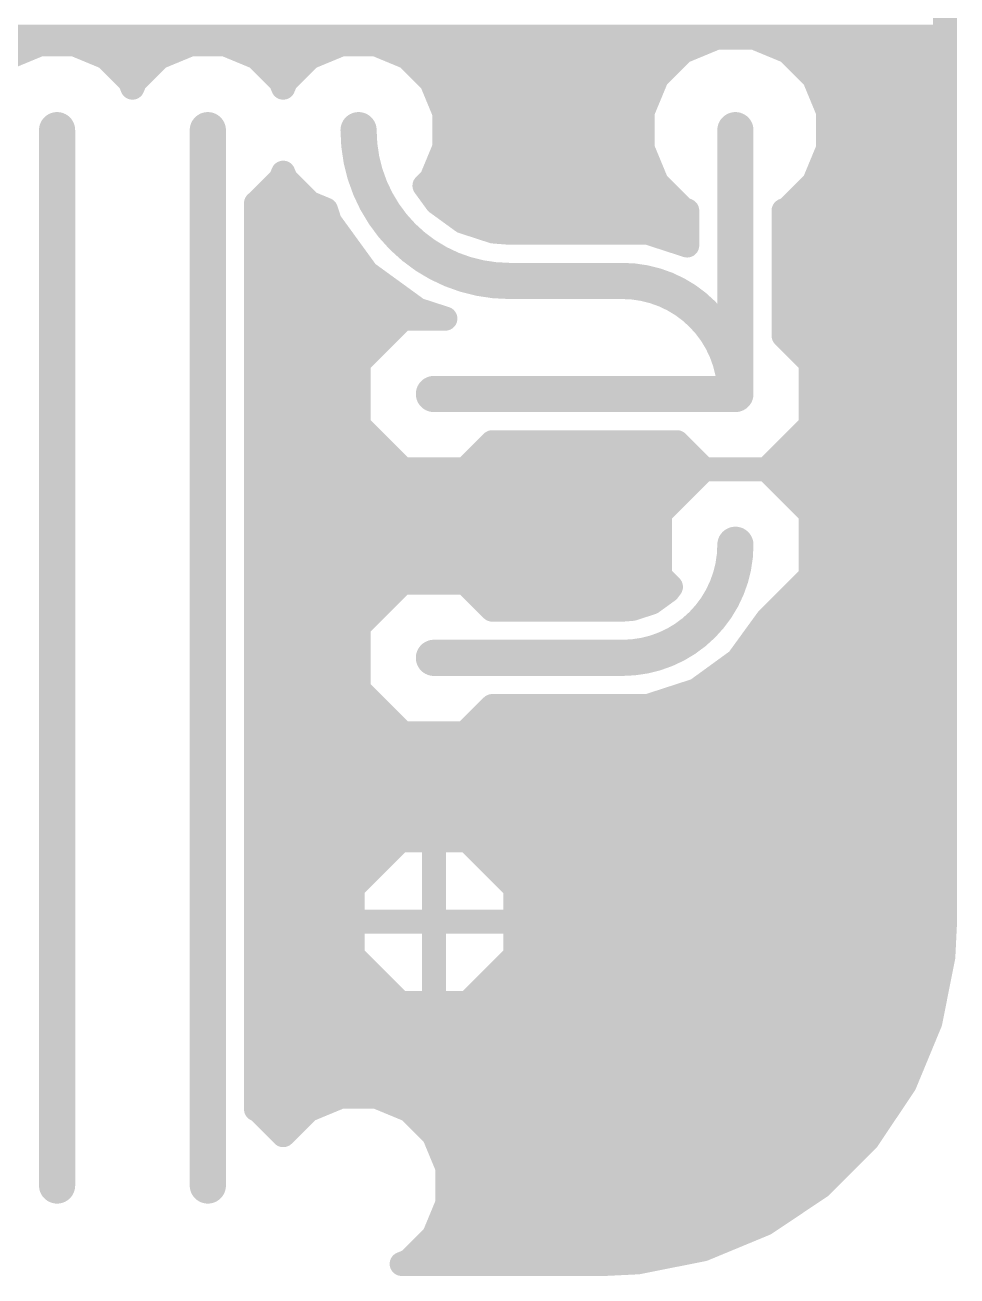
# Model space of a CAD drawing. Extents: x 1 to 45.6, y 2.3 to 35.8.
# Drawn here: x 29.94 to 45.64, y 2.29 to 23.36 of the extents above; entities that cross this region are included whole.
import ezdxf

# ---------------------------------------------------------------- set-up
doc = ezdxf.new("R2010")
doc.units = 0
doc.layers.add('1', color=22, linetype='CONTINUOUS')

msp = doc.modelspace()

# ---------------------------------------------------------------- linework, layer by layer
at = {"layer": '1'}
for points, const_width in [([(45.4408, 28.5017), (45.4408, 8.2248)], 0.4064), ([(22.7041, 23.1648), (45.4408, 23.1648)], 0.4064), ([(30.192, 23.0378), (29.6599, 22.8174)], 0.4064), ([(30.768, 23.0378), (30.192, 23.0378)], 0.4064), ([(31.3001, 22.8174), (30.768, 23.0378)], 0.4064), ([(32.732, 23.0378), (32.1999, 22.8174)], 0.4064), ([(33.308, 23.0378), (32.732, 23.0378)], 0.4064), ([(33.8401, 22.8174), (33.308, 23.0378)], 0.4064), ([(35.272, 23.0378), (34.7399, 22.8174)], 0.4064), ([(35.848, 23.0378), (35.272, 23.0378)], 0.4064), ([(36.3801, 22.8174), (35.848, 23.0378)], 0.4064), ([(41.5993, 23.1521), (41.0251, 22.9143)], 0.4064), ([(42.2207, 23.1521), (41.5993, 23.1521)], 0.4064), ([(42.7949, 22.9143), (42.2207, 23.1521)], 0.4064), ([(31.7074, 22.4101), (31.3001, 22.8174)], 0.4064), ([(32.1999, 22.8174), (31.7926, 22.4101)], 0.4064), ([(34.2474, 22.4101), (33.8401, 22.8174)], 0.4064), ([(34.7399, 22.8174), (34.3326, 22.4101)], 0.4064), ([(36.7874, 22.4101), (36.3801, 22.8174)], 0.4064), ([(41.0251, 22.9143), (40.5857, 22.4749)], 0.4064), ([(43.2343, 22.4749), (42.7949, 22.9143)], 0.4064), ([(31.3591, 22.7584), (32.1409, 22.7584)], 0.4064), ([(33.8991, 22.7584), (34.6809, 22.7584)], 0.4064), ([(36.4391, 22.7584), (40.8693, 22.7584)], 0.4064), ([(42.9507, 22.7584), (45.4408, 22.7584)], 0.4064), ([(31.75, 22.3072), (31.7074, 22.4101)], 0.4064), ([(31.7315, 22.352), (31.7685, 22.352)], 0.4064), ([(31.7926, 22.4101), (31.75, 22.3072)], 0.4064), ([(34.29, 22.3072), (34.2474, 22.4101)], 0.4064), ([(34.2715, 22.352), (34.3085, 22.352)], 0.4064), ([(34.3326, 22.4101), (34.29, 22.3072)], 0.4064), ([(37.0078, 21.878), (36.7874, 22.4101)], 0.4064), ([(36.8115, 22.352), (40.5348, 22.352)], 0.4064), ([(40.5857, 22.4749), (40.3479, 21.9007)], 0.4064), ([(43.4721, 21.9007), (43.2343, 22.4749)], 0.4064), ([(43.2852, 22.352), (45.4408, 22.352)], 0.4064), ([(36.9798, 21.9456), (40.3665, 21.9456)], 0.4064), ([(43.4535, 21.9456), (45.4408, 21.9456)], 0.4064), ([(37.0078, 21.302), (37.0078, 21.878)], 0.4064), ([(40.3479, 21.9007), (40.3479, 21.2793)], 0.4064), ([(43.4721, 21.2793), (43.4721, 21.9007)], 0.4064), ([(30.48, 21.59), (30.48, 3.81)], 0.6096), ([(33.02, 3.81), (33.02, 21.59)], 0.6096), ([(37.0078, 21.5392), (40.3479, 21.5392)], 0.4064), ([(41.91, 17.145), (41.91, 21.59)], 0.6096), ([(43.4721, 21.5392), (45.4408, 21.5392)], 0.4064), ([(36.7874, 20.7699), (37.0078, 21.302)], 0.4064), ([(36.9377, 21.1328), (40.4086, 21.1328)], 0.4064), ([(40.3479, 21.2793), (40.5857, 20.7051)], 0.4064), ([(43.2343, 20.7051), (43.4721, 21.2793)], 0.4064), ([(43.4114, 21.1328), (45.4408, 21.1328)], 0.4064), ([(34.2474, 20.7699), (34.29, 20.8728)], 0.4064), ([(34.29, 20.8728), (34.3326, 20.7699)], 0.4064), ([(33.8401, 20.3626), (34.2474, 20.7699)], 0.4064), ([(34.2039, 20.7264), (34.3761, 20.7264)], 0.4064), ([(34.3326, 20.7699), (34.7399, 20.3626)], 0.4064), ([(36.6714, 20.6539), (36.7874, 20.7699)], 0.4064), ([(36.7439, 20.7264), (40.5769, 20.7264)], 0.4064), ([(40.5857, 20.7051), (41.0251, 20.2657)], 0.4064), ([(42.7949, 20.2657), (43.2343, 20.7051)], 0.4064), ([(43.2431, 20.7264), (45.4408, 20.7264)], 0.4064), ([(36.8787, 20.3687), (36.6714, 20.6539)], 0.4064), ([(33.8328, 20.3596), (33.8401, 20.3626)], 0.4064), ([(33.8328, 5.0954), (33.8328, 20.3596)], 0.4064), ([(33.8328, 20.32), (34.8428, 20.32)], 0.4064), ([(34.7399, 20.3626), (35.0098, 20.2508)], 0.4064), ([(35.0098, 20.2508), (35.0754, 20.0489)], 0.4064), ([(37.3159, 20.0511), (36.8787, 20.3687)], 0.4064), ([(36.9457, 20.32), (40.9709, 20.32)], 0.4064), ([(41.0251, 20.2657), (41.0972, 20.2359)], 0.4064), ([(42.7228, 20.2359), (42.7949, 20.2657)], 0.4064), ([(42.8491, 20.32), (45.4408, 20.32)], 0.4064), ([(35.0754, 20.0489), (35.0754, 20.0489)], 0.4064), ([(35.0754, 20.0489), (35.6997, 19.1897)], 0.4064), ([(37.8298, 19.8841), (37.3159, 20.0511)], 0.4064), ([(41.0972, 20.2359), (41.0972, 19.6478)], 0.4064), ([(42.7228, 18.1282), (42.7228, 20.2359)], 0.4064), ([(33.8328, 19.9136), (35.1737, 19.9136)], 0.4064), ([(37.7389, 19.9136), (41.0972, 19.9136)], 0.4064), ([(38.1, 19.8628), (37.8298, 19.8841)], 0.4064), ([(40.4355, 19.8628), (38.1, 19.8628)], 0.4064), ([(41.0972, 19.6478), (40.4355, 19.8628)], 0.4064), ([(42.7228, 19.9136), (45.4408, 19.9136)], 0.4064), ([(33.8328, 19.5072), (35.469, 19.5072)], 0.4064), ([(42.7228, 19.5072), (45.4408, 19.5072)], 0.4064), ([(35.6997, 19.1897), (35.6997, 19.1897)], 0.4064), ([(35.6997, 19.1897), (35.6997, 19.1897)], 0.4064), ([(35.6997, 19.1897), (36.5589, 18.5654)], 0.4064), ([(33.8328, 19.1008), (35.822, 19.1008)], 0.4064), ([(38.1, 19.05), (40.005, 19.05)], 0.6096), ([(42.7228, 19.1008), (45.4408, 19.1008)], 0.4064), ([(33.8328, 18.6944), (36.3813, 18.6944)], 0.4064), ([(36.5589, 18.5654), (36.5589, 18.5654)], 0.4064), ([(36.5589, 18.5654), (37.0218, 18.415)], 0.4064), ([(42.7228, 18.6944), (45.4408, 18.6944)], 0.4064), ([(36.304, 18.415), (35.56, 17.671)], 0.4064), ([(37.0218, 18.415), (36.304, 18.415)], 0.4064), ([(33.8328, 18.288), (36.177, 18.288)], 0.4064), ([(42.7228, 18.288), (45.4408, 18.288)], 0.4064), ([(43.18, 17.671), (42.7228, 18.1282)], 0.4064), ([(33.8328, 17.8816), (35.7706, 17.8816)], 0.4064), ([(42.9694, 17.8816), (45.4408, 17.8816)], 0.4064), ([(35.56, 17.671), (35.56, 16.619)], 0.4064), ([(43.18, 16.619), (43.18, 17.671)], 0.4064), ([(33.8328, 17.4752), (35.56, 17.4752)], 0.4064), ([(43.18, 17.4752), (45.4408, 17.4752)], 0.4064), ([(36.83, 17.145), (41.91, 17.145)], 0.6096), ([(33.8328, 17.0688), (35.56, 17.0688)], 0.4064), ([(43.18, 17.0688), (45.4408, 17.0688)], 0.4064), ([(33.8328, 16.6624), (35.56, 16.6624)], 0.4064), ([(43.18, 16.6624), (45.4408, 16.6624)], 0.4064), ([(35.56, 16.619), (36.304, 15.875)], 0.4064), ([(42.436, 15.875), (43.18, 16.619)], 0.4064), ([(33.8328, 16.256), (35.923, 16.256)], 0.4064), ([(37.356, 15.875), (37.8132, 16.3322)], 0.4064), ([(37.737, 16.256), (41.0029, 16.256)], 0.4064), ([(37.8132, 16.3322), (40.9268, 16.3322)], 0.4064), ([(40.9268, 16.3322), (41.3839, 15.875)], 0.4064), ([(42.817, 16.256), (45.4408, 16.256)], 0.4064), ([(33.8328, 15.8496), (41.3586, 15.8496)], 0.4064), ([(36.304, 15.875), (37.356, 15.875)], 0.4064), ([(41.3839, 15.875), (40.64, 15.131)], 0.4064), ([(41.3839, 15.875), (42.436, 15.875)], 0.4064), ([(42.436, 15.875), (41.3839, 15.875)], 0.4064), ([(43.18, 15.131), (42.436, 15.875)], 0.4064), ([(42.4614, 15.8496), (45.4408, 15.8496)], 0.4064), ([(33.8328, 15.4432), (40.9522, 15.4432)], 0.4064), ([(42.8678, 15.4432), (45.4408, 15.4432)], 0.4064), ([(33.8328, 15.0368), (40.64, 15.0368)], 0.4064), ([(40.64, 15.131), (40.64, 14.079)], 0.4064), ([(43.18, 14.079), (43.18, 15.131)], 0.4064), ([(43.18, 15.0368), (45.4408, 15.0368)], 0.4064), ([(33.8328, 14.6304), (40.64, 14.6304)], 0.4064), ([(43.18, 14.6304), (45.4408, 14.6304)], 0.4064), ([(33.8328, 14.224), (40.64, 14.224)], 0.4064), ([(43.18, 14.224), (45.4408, 14.224)], 0.4064), ([(36.304, 13.97), (35.56, 13.226)], 0.4064), ([(37.356, 13.97), (36.304, 13.97)], 0.4064), ([(37.8132, 13.5128), (37.356, 13.97)], 0.4064), ([(40.64, 14.079), (40.8232, 13.8958)], 0.4064), ([(42.4566, 13.3556), (43.18, 14.079)], 0.4064), ([(33.8328, 13.8176), (36.1516, 13.8176)], 0.4064), ([(37.5084, 13.8176), (40.7565, 13.8176)], 0.4064), ([(40.7773, 13.8327), (40.5008, 13.6318)], 0.4064), ([(40.8232, 13.8958), (40.7773, 13.8327)], 0.4064), ([(42.9186, 13.8176), (45.4408, 13.8176)], 0.4064), ([(40.005, 13.5128), (37.8132, 13.5128)], 0.4064), ([(40.1759, 13.5262), (40.005, 13.5128)], 0.4064), ([(40.5008, 13.6318), (40.1759, 13.5262)], 0.4064), ([(33.8328, 13.4112), (35.7452, 13.4112)], 0.4064), ([(41.9507, 12.6593), (42.4566, 13.3556)], 0.4064), ([(42.5122, 13.4112), (45.4408, 13.4112)], 0.4064), ([(35.56, 13.226), (35.56, 12.174)], 0.4064), ([(33.8328, 13.0048), (35.56, 13.0048)], 0.4064), ([(42.2018, 13.0048), (45.4408, 13.0048)], 0.4064), ([(36.83, 12.7), (40.005, 12.7)], 0.6096), ([(41.2542, 12.1532), (41.9507, 12.6593)], 0.4064), ([(41.9507, 12.6593), (41.9507, 12.6593)], 0.4064), ([(33.8328, 12.5984), (35.56, 12.5984)], 0.4064), ([(41.8669, 12.5984), (45.4408, 12.5984)], 0.4064), ([(33.8328, 12.192), (35.56, 12.192)], 0.4064), ([(35.56, 12.174), (36.304, 11.43)], 0.4064), ([(40.4355, 11.8872), (41.2542, 12.1532)], 0.4064), ([(41.3076, 12.192), (45.4408, 12.192)], 0.4064), ([(37.356, 11.43), (37.8132, 11.8872)], 0.4064), ([(37.8132, 11.8872), (40.4355, 11.8872)], 0.4064), ([(33.8328, 11.7856), (35.9484, 11.7856)], 0.4064), ([(37.7116, 11.7856), (45.4408, 11.7856)], 0.4064), ([(36.304, 11.43), (37.356, 11.43)], 0.4064), ([(33.8328, 11.3792), (45.4408, 11.3792)], 0.4064), ([(33.8328, 10.9728), (45.4408, 10.9728)], 0.4064), ([(33.8328, 10.5664), (45.4408, 10.5664)], 0.4064), ([(33.8328, 10.16), (45.4408, 10.16)], 0.4064), ([(33.8328, 9.7536), (45.4408, 9.7536)], 0.4064), ([(36.2619, 9.6266), (35.4584, 8.8231)], 0.4064), ([(36.83, 9.6266), (36.2619, 9.6266)], 0.4064), ([(36.83, 9.6266), (36.83, 8.255)], 0.4064), ([(36.83, 8.255), (36.83, 9.6266)], 0.4064), ([(37.3981, 9.6266), (36.83, 9.6266)], 0.4064), ([(38.2016, 8.8231), (37.3981, 9.6266)], 0.4064), ([(33.8328, 9.3472), (35.9825, 9.3472)], 0.4064), ([(36.83, 9.3472), (36.83, 9.3472)], 0.4064), ([(37.6775, 9.3472), (45.4408, 9.3472)], 0.4064), ([(33.8328, 8.9408), (35.5761, 8.9408)], 0.4064), ([(36.83, 8.9408), (36.83, 8.9408)], 0.4064), ([(38.0839, 8.9408), (45.4408, 8.9408)], 0.4064), ([(35.4584, 8.8231), (35.4584, 8.255)], 0.4064), ([(38.2016, 8.255), (38.2016, 8.8231)], 0.4064), ([(33.8328, 8.5344), (35.4584, 8.5344)], 0.4064), ([(36.83, 8.5344), (36.83, 8.5344)], 0.4064), ([(38.2016, 8.5344), (45.4408, 8.5344)], 0.4064), ([(35.4584, 8.255), (36.83, 8.255)], 0.4064), ([(36.83, 8.255), (35.4584, 8.255)], 0.4064), ([(35.4584, 8.255), (35.4584, 7.6869)], 0.4064), ([(36.83, 8.255), (36.83, 8.255)], 0.4064), ([(36.83, 8.255), (36.83, 8.255)], 0.4064), ([(36.83, 6.8834), (36.83, 8.255)], 0.4064), ([(36.83, 8.255), (36.83, 8.255)], 0.4064), ([(36.83, 8.255), (36.83, 6.8834)], 0.4064), ([(38.2016, 8.255), (36.83, 8.255)], 0.4064), ([(36.83, 8.255), (36.83, 8.255)], 0.4064), ([(36.83, 8.255), (38.2016, 8.255)], 0.4064), ([(38.2016, 7.6869), (38.2016, 8.255)], 0.4064), ([(33.8328, 8.128), (35.4584, 8.128)], 0.4064), ([(36.83, 8.128), (36.83, 8.128)], 0.4064), ([(38.2016, 8.128), (45.436, 8.128)], 0.4064), ([(45.4408, 8.2248), (45.4132, 7.6626)], 0.4064), ([(33.8328, 7.7216), (35.4584, 7.7216)], 0.4064), ([(35.4584, 7.6869), (36.2619, 6.8834)], 0.4064), ([(36.83, 7.7216), (36.83, 7.7216)], 0.4064), ([(37.3981, 6.8834), (38.2016, 7.6869)], 0.4064), ([(38.2016, 7.7216), (45.4161, 7.7216)], 0.4064), ([(45.4132, 7.6626), (45.1938, 6.5598)], 0.4064), ([(33.8328, 7.3152), (35.8301, 7.3152)], 0.4064), ([(36.83, 7.3152), (36.83, 7.3152)], 0.4064), ([(37.8299, 7.3152), (45.3441, 7.3152)], 0.4064), ([(33.8328, 6.9088), (36.2365, 6.9088)], 0.4064), ([(36.2619, 6.8834), (36.83, 6.8834)], 0.4064), ([(36.83, 6.9088), (36.83, 6.9088)], 0.4064), ([(36.83, 6.8834), (37.3981, 6.8834)], 0.4064), ([(37.4235, 6.9088), (45.2632, 6.9088)], 0.4064), ([(45.1938, 6.5598), (44.7636, 5.521)], 0.4064), ([(33.8328, 6.5024), (45.17, 6.5024)], 0.4064), ([(33.8328, 6.096), (45.0017, 6.096)], 0.4064), ([(33.8328, 5.6896), (44.8334, 5.6896)], 0.4064), ([(44.7636, 5.521), (44.1389, 4.5862)], 0.4064), ([(33.8328, 5.2832), (35.2006, 5.2832)], 0.4064), ([(35.2619, 5.3086), (34.7111, 5.0804)], 0.4064), ([(35.8581, 5.3086), (35.2619, 5.3086)], 0.4064), ([(36.4089, 5.0804), (35.8581, 5.3086)], 0.4064), ([(35.9194, 5.2832), (44.6046, 5.2832)], 0.4064), ([(33.8689, 5.0804), (33.8328, 5.0954)], 0.4064), ([(34.29, 4.6593), (33.8689, 5.0804)], 0.4064), ([(34.7111, 5.0804), (34.29, 4.6593)], 0.4064), ([(36.8304, 4.6589), (36.4089, 5.0804)], 0.4064), ([(34.0725, 4.8768), (34.5075, 4.8768)], 0.4064), ([(36.6125, 4.8768), (44.3331, 4.8768)], 0.4064), ([(37.0586, 4.1081), (36.8304, 4.6589)], 0.4064), ([(36.9085, 4.4704), (44.0231, 4.4704)], 0.4064), ([(44.1389, 4.5862), (43.3438, 3.7911)], 0.4064), ([(37.0586, 3.5119), (37.0586, 4.1081)], 0.4064), ([(37.0586, 4.064), (43.6167, 4.064)], 0.4064), ([(37.0586, 3.6576), (43.144, 3.6576)], 0.4064), ([(43.3438, 3.7911), (42.409, 3.1664)], 0.4064), ([(36.8304, 2.9611), (37.0586, 3.5119)], 0.4064), ([(36.9506, 3.2512), (42.5358, 3.2512)], 0.4064), ([(36.4089, 2.5395), (36.8304, 2.9611)], 0.4064), ([(42.409, 3.1664), (41.3702, 2.7362)], 0.4064), ([(36.7141, 2.8448), (41.6324, 2.8448)], 0.4064), ([(36.2873, 2.4892), (36.4089, 2.5395)], 0.4064), ([(41.3702, 2.7362), (40.2674, 2.5168)], 0.4064), ([(39.7052, 2.4892), (36.2873, 2.4892)], 0.4064), ([(40.2674, 2.5168), (39.7052, 2.4892)], 0.4064)]:
    msp.add_lwpolyline(points, dxfattribs=dict(at, const_width=const_width))
for points, const_width in [([(30.192, 23.1394, 1), (30.192, 22.9362)], 0.2032), ([(30.2309, 22.9439, 1), (30.1531, 23.1317)], 0.2032), ([(30.8069, 23.1317, 1), (30.7291, 22.9439)], 0.2032), ([(30.768, 22.9362, 1), (30.768, 23.1394)], 0.2032), ([(32.732, 23.1394, 1), (32.732, 22.9362)], 0.2032), ([(32.7709, 22.9439, 1), (32.6931, 23.1317)], 0.2032), ([(33.3469, 23.1317, 1), (33.2691, 22.9439)], 0.2032), ([(33.308, 22.9362, 1), (33.308, 23.1394)], 0.2032), ([(35.272, 23.1394, 1), (35.272, 22.9362)], 0.2032), ([(35.3109, 22.9439, 1), (35.2331, 23.1317)], 0.2032), ([(35.8869, 23.1317, 1), (35.8091, 22.9439)], 0.2032), ([(35.848, 22.9362, 1), (35.848, 23.1394)], 0.2032), ([(41.5993, 23.2537, 1), (41.5993, 23.0505)], 0.2032), ([(41.6382, 23.0582, 1), (41.5604, 23.246)], 0.2032), ([(42.2596, 23.246, 1), (42.1818, 23.0582)], 0.2032), ([(42.2207, 23.0505, 1), (42.2207, 23.2537)], 0.2032), ([(45.4408, 23.0632, 1), (45.4408, 23.2664)], 0.2032), ([(31.372, 22.8892, 1), (31.2283, 22.7455)], 0.2032), ([(31.2612, 22.7235, 1), (31.339, 22.9113)], 0.2032), ([(32.161, 22.9113, 1), (32.2388, 22.7235)], 0.2032), ([(32.2717, 22.7455, 1), (32.128, 22.8892)], 0.2032), ([(33.912, 22.8892, 1), (33.7683, 22.7455)], 0.2032), ([(33.8012, 22.7235, 1), (33.879, 22.9113)], 0.2032), ([(34.701, 22.9113, 1), (34.7788, 22.7235)], 0.2032), ([(34.8117, 22.7455, 1), (34.668, 22.8892)], 0.2032), ([(36.452, 22.8892, 1), (36.3083, 22.7455)], 0.2032), ([(36.3412, 22.7235, 1), (36.419, 22.9113)], 0.2032), ([(40.9863, 23.0081, 1), (41.064, 22.8204)], 0.2032), ([(41.097, 22.8424, 1), (40.9533, 22.9861)], 0.2032), ([(42.8667, 22.9861, 1), (42.723, 22.8424)], 0.2032), ([(42.756, 22.8204, 1), (42.8337, 23.0081)], 0.2032), ([(31.3591, 22.86, 1), (31.3591, 22.6568)], 0.2032), ([(32.1409, 22.6568, 1), (32.1409, 22.86)], 0.2032), ([(33.8991, 22.86, 1), (33.8991, 22.6568)], 0.2032), ([(34.6809, 22.6568, 1), (34.6809, 22.86)], 0.2032), ([(36.4391, 22.86, 1), (36.4391, 22.6568)], 0.2032), ([(40.8693, 22.6568, 1), (40.8693, 22.86)], 0.2032), ([(42.9507, 22.86, 1), (42.9507, 22.6568)], 0.2032), ([(45.4408, 22.6568, 1), (45.4408, 22.86)], 0.2032), ([(31.8013, 22.449, 1), (31.6135, 22.3712)], 0.2032), ([(31.7315, 22.4536, 1), (31.7315, 22.2504)], 0.2032), ([(31.6355, 22.3383, 1), (31.7792, 22.482)], 0.2032), ([(31.7208, 22.482, 1), (31.8645, 22.3383)], 0.2032), ([(31.8865, 22.3712, 1), (31.6987, 22.449)], 0.2032), ([(31.7685, 22.2504, 1), (31.7685, 22.4536)], 0.2032), ([(34.3413, 22.449, 1), (34.1535, 22.3712)], 0.2032), ([(34.2715, 22.4536, 1), (34.2715, 22.2504)], 0.2032), ([(34.1755, 22.3383, 1), (34.3192, 22.482)], 0.2032), ([(34.2608, 22.482, 1), (34.4045, 22.3383)], 0.2032), ([(34.4265, 22.3712, 1), (34.2387, 22.449)], 0.2032), ([(34.3085, 22.2504, 1), (34.3085, 22.4536)], 0.2032), ([(36.8813, 22.449, 1), (36.6935, 22.3712)], 0.2032), ([(36.8115, 22.4536, 1), (36.8115, 22.2504)], 0.2032), ([(36.7155, 22.3383, 1), (36.8592, 22.482)], 0.2032), ([(40.5139, 22.5467, 1), (40.6576, 22.403)], 0.2032), ([(40.6796, 22.436, 1), (40.4918, 22.5137)], 0.2032), ([(40.5348, 22.2504, 1), (40.5348, 22.4536)], 0.2032), ([(43.3281, 22.5137, 1), (43.1404, 22.436)], 0.2032), ([(43.1624, 22.403, 1), (43.3061, 22.5467)], 0.2032), ([(43.2852, 22.4536, 1), (43.2852, 22.2504)], 0.2032), ([(45.4408, 22.2504, 1), (45.4408, 22.4536)], 0.2032), ([(31.6561, 22.3461, 1), (31.8439, 22.2683)], 0.2032), ([(31.6561, 22.2684, 1), (31.8439, 22.3461)], 0.2032), ([(34.1961, 22.3461, 1), (34.3839, 22.2683)], 0.2032), ([(34.1961, 22.2684, 1), (34.3839, 22.3461)], 0.2032), ([(36.9798, 22.0472, 1), (36.9798, 21.844)], 0.2032), ([(40.3665, 21.844, 1), (40.3665, 22.0472)], 0.2032), ([(43.4535, 22.0472, 1), (43.4535, 21.844)], 0.2032), ([(45.4408, 21.844, 1), (45.4408, 22.0472)], 0.2032), ([(37.1094, 21.878, 1), (36.9062, 21.878)], 0.2032), ([(36.9139, 21.8391, 1), (37.1017, 21.9169)], 0.2032), ([(40.4495, 21.9007, 1), (40.2463, 21.9007)], 0.2032), ([(40.254, 21.9396, 1), (40.4418, 21.8618)], 0.2032), ([(43.5737, 21.9007, 1), (43.3705, 21.9007)], 0.2032), ([(43.3782, 21.8618, 1), (43.566, 21.9396)], 0.2032), ([(30.6324, 21.59, 1), (30.3276, 21.59)], 0.3048), ([(33.1724, 21.59, 1), (32.8676, 21.59)], 0.3048), ([(35.56, 21.59, 0.4142), (38.1, 19.05)], 0.6096), ([(35.7124, 21.59, 1), (35.4076, 21.59)], 0.3048), ([(37.0078, 21.6408, 1), (37.0078, 21.4376)], 0.2032), ([(40.3479, 21.4376, 1), (40.3479, 21.6408)], 0.2032), ([(42.0624, 21.59, 1), (41.7576, 21.59)], 0.3048), ([(43.4721, 21.6408, 1), (43.4721, 21.4376)], 0.2032), ([(45.4408, 21.4376, 1), (45.4408, 21.6408)], 0.2032), ([(37.1017, 21.2631, 1), (36.9139, 21.3409)], 0.2032), ([(36.9377, 21.2344, 1), (36.9377, 21.0312)], 0.2032), ([(36.9062, 21.302, 1), (37.1094, 21.302)], 0.2032), ([(40.4418, 21.3182, 1), (40.254, 21.2404)], 0.2032), ([(40.2463, 21.2793, 1), (40.4495, 21.2793)], 0.2032), ([(40.4086, 21.0312, 1), (40.4086, 21.2344)], 0.2032), ([(43.4114, 21.2344, 1), (43.4114, 21.0312)], 0.2032), ([(43.3705, 21.2793, 1), (43.5737, 21.2793)], 0.2032), ([(43.566, 21.2404, 1), (43.3782, 21.3182)], 0.2032), ([(45.4408, 21.0312, 1), (45.4408, 21.2344)], 0.2032), ([(34.3839, 20.9116, 1), (34.1961, 20.8339)], 0.2032), ([(34.3839, 20.8339, 1), (34.1961, 20.9116)], 0.2032), ([(34.2039, 20.828, 1), (34.2039, 20.6248)], 0.2032), ([(34.1535, 20.8088, 1), (34.3413, 20.731)], 0.2032), ([(34.3192, 20.698, 1), (34.1755, 20.8417)], 0.2032), ([(34.4045, 20.8417, 1), (34.2608, 20.698)], 0.2032), ([(34.2387, 20.731, 1), (34.4265, 20.8088)], 0.2032), ([(34.3761, 20.6248, 1), (34.3761, 20.828)], 0.2032), ([(36.7439, 20.828, 1), (36.7439, 20.6248)], 0.2032), ([(36.6935, 20.8088, 1), (36.8813, 20.731)], 0.2032), ([(36.8592, 20.698, 1), (36.7155, 20.8417)], 0.2032), ([(40.6576, 20.777, 1), (40.5139, 20.6333)], 0.2032), ([(40.5769, 20.6248, 1), (40.5769, 20.828)], 0.2032), ([(43.2431, 20.828, 1), (43.2431, 20.6248)], 0.2032), ([(43.3061, 20.6333, 1), (43.1624, 20.777)], 0.2032), ([(45.4408, 20.6248, 1), (45.4408, 20.828)], 0.2032), ([(36.7536, 20.7137, 1), (36.5892, 20.5942)], 0.2032), ([(36.5996, 20.7258, 1), (36.7433, 20.5821)], 0.2032), ([(40.4918, 20.6663, 1), (40.6796, 20.744)], 0.2032), ([(43.1404, 20.744, 1), (43.3281, 20.6663)], 0.2032), ([(33.9344, 20.3596, 1), (33.7312, 20.3596)], 0.2032), ([(33.7939, 20.4535, 1), (33.8717, 20.2657)], 0.2032), ([(33.8328, 20.4216, 1), (33.8328, 20.2184)], 0.2032), ([(33.7683, 20.4345, 1), (33.912, 20.2908)], 0.2032), ([(33.879, 20.2687, 1), (33.8013, 20.4565)], 0.2032), ([(34.7788, 20.4565, 1), (34.701, 20.2687)], 0.2032), ([(34.668, 20.2908, 1), (34.8117, 20.4345)], 0.2032), ([(34.8428, 20.2184, 1), (34.8428, 20.4216)], 0.2032), ([(35.1064, 20.2822, 1), (34.9132, 20.2194)], 0.2032), ([(34.9709, 20.157, 1), (35.0487, 20.3447)], 0.2032), ([(36.9384, 20.4509, 1), (36.819, 20.2865)], 0.2032), ([(36.7965, 20.309, 1), (36.9609, 20.4284)], 0.2032), ([(36.9457, 20.4216, 1), (36.9457, 20.2184)], 0.2032), ([(41.064, 20.3596, 1), (40.9863, 20.1718)], 0.2032), ([(40.9709, 20.2184, 1), (40.9709, 20.4216)], 0.2032), ([(42.8491, 20.4216, 1), (42.8491, 20.2184)], 0.2032), ([(42.8337, 20.1718, 1), (42.756, 20.3596)], 0.2032), ([(45.4408, 20.2184, 1), (45.4408, 20.4216)], 0.2032), ([(35.177, 20.0489, 1), (34.9738, 20.0489)], 0.2032), ([(35.1576, 20.1086, 1), (34.9932, 19.9892)], 0.2032), ([(37.3473, 20.1477, 1), (37.2845, 19.9544)], 0.2032), ([(37.2561, 19.9689, 1), (37.3756, 20.1332)], 0.2032), ([(40.9533, 20.1939, 1), (41.097, 20.3376)], 0.2032), ([(41.1988, 20.2359, 1), (40.9956, 20.2359)], 0.2032), ([(41.0583, 20.142, 1), (41.1361, 20.3297)], 0.2032), ([(42.8244, 20.2359, 1), (42.6212, 20.2359)], 0.2032), ([(42.6839, 20.3297, 1), (42.7617, 20.142)], 0.2032), ([(42.723, 20.3376, 1), (42.8667, 20.1939)], 0.2032), ([(33.8328, 20.0152, 1), (33.8328, 19.812)], 0.2032), ([(34.9738, 20.0489, 1), (35.177, 20.0489)], 0.2032), ([(34.9788, 20.0175, 1), (35.172, 20.0803)], 0.2032), ([(35.1737, 19.812, 1), (35.1737, 20.0152)], 0.2032), ([(37.7389, 20.0152, 1), (37.7389, 19.812)], 0.2032), ([(37.8378, 19.9853, 1), (37.8218, 19.7828)], 0.2032), ([(37.7984, 19.7874, 1), (37.8612, 19.9807)], 0.2032), ([(38.1, 19.9644, 1), (38.1, 19.7612)], 0.2032), ([(38.092, 19.7615, 1), (38.108, 19.9641)], 0.2032), ([(40.4669, 19.9594, 1), (40.4041, 19.7662)], 0.2032), ([(40.4355, 19.7612, 1), (40.4355, 19.9644)], 0.2032), ([(41.0972, 19.812, 1), (41.0972, 20.0152)], 0.2032), ([(42.7228, 20.0152, 1), (42.7228, 19.812)], 0.2032), ([(45.4408, 19.812, 1), (45.4408, 20.0152)], 0.2032), ([(41.0658, 19.5512, 1), (41.1286, 19.7444)], 0.2032), ([(33.8328, 19.6088, 1), (33.8328, 19.4056)], 0.2032), ([(35.469, 19.4056, 1), (35.469, 19.6088)], 0.2032), ([(40.9956, 19.6478, 1), (41.1988, 19.6478)], 0.2032), ([(42.7228, 19.6088, 1), (42.7228, 19.4056)], 0.2032), ([(45.4408, 19.4056, 1), (45.4408, 19.6088)], 0.2032), ([(35.7594, 19.2719, 1), (35.6399, 19.1075)], 0.2032), ([(35.8013, 19.1897, 1), (35.5981, 19.1897)], 0.2032), ([(35.6997, 19.2913, 1), (35.6997, 19.0881)], 0.2032), ([(35.6997, 19.0881, 1), (35.6997, 19.2913)], 0.2032), ([(33.8328, 19.2024, 1), (33.8328, 18.9992)], 0.2032), ([(35.5981, 19.1897, 1), (35.8013, 19.1897)], 0.2032), ([(35.6175, 19.1299, 1), (35.7819, 19.2494)], 0.2032), ([(35.822, 18.9992, 1), (35.822, 19.2024)], 0.2032), ([(38.1, 19.2024, 1), (38.1, 18.8976)], 0.3048), ([(38.1, 18.8976, 1), (38.1, 19.2024)], 0.3048), ([(41.91, 17.145, 0.4142), (40.005, 19.05)], 0.6096), ([(40.005, 19.2024, 1), (40.005, 18.8976)], 0.3048), ([(40.005, 18.8976, 1), (40.005, 19.2024)], 0.3048), ([(42.7228, 19.2024, 1), (42.7228, 18.9992)], 0.2032), ([(45.4408, 18.9992, 1), (45.4408, 19.2024)], 0.2032), ([(33.8328, 18.796, 1), (33.8328, 18.5928)], 0.2032), ([(36.3813, 18.5928, 1), (36.3813, 18.796)], 0.2032), ([(36.5589, 18.667, 1), (36.5589, 18.4638)], 0.2032), ([(36.5903, 18.662, 1), (36.5275, 18.4688)], 0.2032), ([(36.5589, 18.4638, 1), (36.5589, 18.667)], 0.2032), ([(42.7228, 18.796, 1), (42.7228, 18.5928)], 0.2032), ([(45.4408, 18.5928, 1), (45.4408, 18.796)], 0.2032), ([(36.304, 18.5166, 1), (36.304, 18.3134)], 0.2032), ([(36.3758, 18.3432, 1), (36.2321, 18.4868)], 0.2032), ([(36.4992, 18.4832, 1), (36.6186, 18.6476)], 0.2032), ([(36.9904, 18.3184, 1), (37.0532, 18.5116)], 0.2032), ([(37.0218, 18.3134, 1), (37.0218, 18.5166)], 0.2032), ([(33.8328, 18.3896, 1), (33.8328, 18.1864)], 0.2032), ([(36.177, 18.1864, 1), (36.177, 18.3896)], 0.2032), ([(42.7228, 18.3896, 1), (42.7228, 18.1864)], 0.2032), ([(45.4408, 18.1864, 1), (45.4408, 18.3896)], 0.2032), ([(42.7946, 18.2001, 1), (42.651, 18.0564)], 0.2032), ([(42.6212, 18.1282, 1), (42.8244, 18.1282)], 0.2032), ([(33.8328, 17.9832, 1), (33.8328, 17.78)], 0.2032), ([(35.7706, 17.78, 1), (35.7706, 17.9832)], 0.2032), ([(42.9694, 17.9832, 1), (42.9694, 17.78)], 0.2032), ([(45.4408, 17.78, 1), (45.4408, 17.9832)], 0.2032), ([(35.6616, 17.671, 1), (35.4584, 17.671)], 0.2032), ([(35.4882, 17.7429, 1), (35.6318, 17.5992)], 0.2032), ([(43.2816, 17.671, 1), (43.0784, 17.671)], 0.2032), ([(43.1082, 17.5992, 1), (43.2518, 17.7429)], 0.2032), ([(33.8328, 17.5768, 1), (33.8328, 17.3736)], 0.2032), ([(35.56, 17.3736, 1), (35.56, 17.5768)], 0.2032), ([(43.18, 17.5768, 1), (43.18, 17.3736)], 0.2032), ([(45.4408, 17.3736, 1), (45.4408, 17.5768)], 0.2032), ([(36.83, 17.2974, 1), (36.83, 16.9926)], 0.3048), ([(41.7576, 17.145, 1), (42.0624, 17.145)], 0.3048), ([(41.7576, 17.145, 1), (42.0624, 17.145)], 0.3048), ([(41.91, 16.9926, 1), (41.91, 17.2974)], 0.3048), ([(33.8328, 17.1704, 1), (33.8328, 16.9672)], 0.2032), ([(35.56, 16.9672, 1), (35.56, 17.1704)], 0.2032), ([(43.18, 17.1704, 1), (43.18, 16.9672)], 0.2032), ([(45.4408, 16.9672, 1), (45.4408, 17.1704)], 0.2032), ([(33.8328, 16.764, 1), (33.8328, 16.5608)], 0.2032), ([(35.56, 16.5608, 1), (35.56, 16.764)], 0.2032), ([(43.18, 16.764, 1), (43.18, 16.5608)], 0.2032), ([(45.4408, 16.5608, 1), (45.4408, 16.764)], 0.2032), ([(35.6318, 16.6908, 1), (35.4882, 16.5471)], 0.2032), ([(35.4584, 16.619, 1), (35.6616, 16.619)], 0.2032), ([(43.0784, 16.619, 1), (43.2816, 16.619)], 0.2032), ([(43.2518, 16.5471, 1), (43.1082, 16.6908)], 0.2032), ([(33.8328, 16.3576, 1), (33.8328, 16.1544)], 0.2032), ([(35.923, 16.1544, 1), (35.923, 16.3576)], 0.2032), ([(37.737, 16.3576, 1), (37.737, 16.1544)], 0.2032), ([(37.8132, 16.4338, 1), (37.8132, 16.2306)], 0.2032), ([(37.8851, 16.2604, 1), (37.7414, 16.404)], 0.2032), ([(40.9986, 16.404, 1), (40.8549, 16.2604)], 0.2032), ([(40.9268, 16.2306, 1), (40.9268, 16.4338)], 0.2032), ([(41.0029, 16.1544, 1), (41.0029, 16.3576)], 0.2032), ([(42.817, 16.3576, 1), (42.817, 16.1544)], 0.2032), ([(45.4408, 16.1544, 1), (45.4408, 16.3576)], 0.2032), ([(33.8328, 15.9512, 1), (33.8328, 15.748)], 0.2032), ([(36.304, 15.9766, 1), (36.304, 15.7734)], 0.2032), ([(36.2321, 15.8032, 1), (36.3758, 15.9468)], 0.2032), ([(37.2842, 15.9468, 1), (37.4279, 15.8032)], 0.2032), ([(37.356, 15.7734, 1), (37.356, 15.9766)], 0.2032), ([(41.3839, 15.9766, 1), (41.3839, 15.7734)], 0.2032), ([(41.3839, 15.9766, 1), (41.3839, 15.7734)], 0.2032), ([(41.4558, 15.8032, 1), (41.3121, 15.9468)], 0.2032), ([(41.3121, 15.8032, 1), (41.4558, 15.9468)], 0.2032), ([(41.3586, 15.748, 1), (41.3586, 15.9512)], 0.2032), ([(42.5079, 15.9468, 1), (42.3642, 15.8032)], 0.2032), ([(42.3642, 15.9468, 1), (42.5079, 15.8032)], 0.2032), ([(42.4614, 15.9512, 1), (42.4614, 15.748)], 0.2032), ([(42.436, 15.7734, 1), (42.436, 15.9766)], 0.2032), ([(42.436, 15.7734, 1), (42.436, 15.9766)], 0.2032), ([(45.4408, 15.748, 1), (45.4408, 15.9512)], 0.2032), ([(33.8328, 15.5448, 1), (33.8328, 15.3416)], 0.2032), ([(40.9522, 15.3416, 1), (40.9522, 15.5448)], 0.2032), ([(42.8678, 15.5448, 1), (42.8678, 15.3416)], 0.2032), ([(45.4408, 15.3416, 1), (45.4408, 15.5448)], 0.2032), ([(33.8328, 15.1384, 1), (33.8328, 14.9352)], 0.2032), ([(40.7416, 15.131, 1), (40.5384, 15.131)], 0.2032), ([(40.5682, 15.2029, 1), (40.7118, 15.0592)], 0.2032), ([(40.64, 14.9352, 1), (40.64, 15.1384)], 0.2032), ([(43.2816, 15.131, 1), (43.0784, 15.131)], 0.2032), ([(43.18, 15.1384, 1), (43.18, 14.9352)], 0.2032), ([(43.1082, 15.0592, 1), (43.2518, 15.2029)], 0.2032), ([(45.4408, 14.9352, 1), (45.4408, 15.1384)], 0.2032), ([(33.8328, 14.732, 1), (33.8328, 14.5288)], 0.2032), ([(40.005, 12.7, 0.4142), (41.91, 14.605)], 0.6096), ([(40.64, 14.5288, 1), (40.64, 14.732)], 0.2032), ([(42.0624, 14.605, 1), (41.7576, 14.605)], 0.3048), ([(43.18, 14.732, 1), (43.18, 14.5288)], 0.2032), ([(45.4408, 14.5288, 1), (45.4408, 14.732)], 0.2032), ([(33.8328, 14.3256, 1), (33.8328, 14.1224)], 0.2032), ([(40.64, 14.1224, 1), (40.64, 14.3256)], 0.2032), ([(43.18, 14.3256, 1), (43.18, 14.1224)], 0.2032), ([(45.4408, 14.1224, 1), (45.4408, 14.3256)], 0.2032), ([(36.304, 14.0716, 1), (36.304, 13.8684)], 0.2032), ([(36.3758, 13.8982, 1), (36.2321, 14.0418)], 0.2032), ([(37.4279, 14.0418, 1), (37.2842, 13.8982)], 0.2032), ([(37.356, 13.8684, 1), (37.356, 14.0716)], 0.2032), ([(40.7118, 14.1508, 1), (40.5682, 14.0071)], 0.2032), ([(40.5384, 14.079, 1), (40.7416, 14.079)], 0.2032), ([(43.0784, 14.079, 1), (43.2816, 14.079)], 0.2032), ([(43.2518, 14.0071, 1), (43.1082, 14.1508)], 0.2032), ([(33.8328, 13.9192, 1), (33.8328, 13.716)], 0.2032), ([(36.1516, 13.716, 1), (36.1516, 13.9192)], 0.2032), ([(37.5084, 13.9192, 1), (37.5084, 13.716)], 0.2032), ([(40.6951, 13.8924, 1), (40.8595, 13.773)], 0.2032), ([(40.837, 13.7505, 1), (40.7176, 13.9149)], 0.2032), ([(40.9053, 13.8361, 1), (40.741, 13.9555)], 0.2032), ([(40.7513, 13.824, 1), (40.895, 13.9676)], 0.2032), ([(40.7565, 13.716, 1), (40.7565, 13.9192)], 0.2032), ([(42.9186, 13.9192, 1), (42.9186, 13.716)], 0.2032), ([(45.4408, 13.716, 1), (45.4408, 13.9192)], 0.2032), ([(37.8132, 13.6144, 1), (37.8132, 13.4112)], 0.2032), ([(39.997, 13.6141, 1), (40.013, 13.4115)], 0.2032), ([(40.005, 13.4112, 1), (40.005, 13.6144)], 0.2032), ([(40.1445, 13.6229, 1), (40.2073, 13.4296)], 0.2032), ([(40.1838, 13.425, 1), (40.1679, 13.6275)], 0.2032), ([(40.4411, 13.714, 1), (40.5606, 13.5496)], 0.2032), ([(40.5322, 13.5352, 1), (40.4695, 13.7285)], 0.2032), ([(33.8328, 13.5128, 1), (33.8328, 13.3096)], 0.2032), ([(35.7452, 13.3096, 1), (35.7452, 13.5128)], 0.2032), ([(37.7414, 13.441, 1), (37.8851, 13.5846)], 0.2032), ([(42.3848, 13.4274, 1), (42.5285, 13.2837)], 0.2032), ([(42.5388, 13.2959, 1), (42.3744, 13.4153)], 0.2032), ([(42.5122, 13.5128, 1), (42.5122, 13.3096)], 0.2032), ([(45.4408, 13.3096, 1), (45.4408, 13.5128)], 0.2032), ([(35.6616, 13.226, 1), (35.4584, 13.226)], 0.2032), ([(35.4882, 13.2979, 1), (35.6318, 13.1542)], 0.2032), ([(33.8328, 13.1064, 1), (33.8328, 12.9032)], 0.2032), ([(35.56, 12.9032, 1), (35.56, 13.1064)], 0.2032), ([(42.2018, 13.1064, 1), (42.2018, 12.9032)], 0.2032), ([(45.4408, 12.9032, 1), (45.4408, 13.1064)], 0.2032), ([(36.83, 12.8524, 1), (36.83, 12.5476)], 0.3048), ([(40.005, 12.8524, 1), (40.005, 12.5476)], 0.3048), ([(40.005, 12.5476, 1), (40.005, 12.8524)], 0.3048), ([(41.9507, 12.7609, 1), (41.9507, 12.5577)], 0.2032), ([(42.0104, 12.5771, 1), (41.891, 12.7415)], 0.2032), ([(41.9507, 12.5577, 1), (41.9507, 12.7609)], 0.2032), ([(33.8328, 12.7, 1), (33.8328, 12.4968)], 0.2032), ([(35.56, 12.4968, 1), (35.56, 12.7)], 0.2032), ([(41.8669, 12.7, 1), (41.8669, 12.4968)], 0.2032), ([(41.8685, 12.719, 1), (42.0329, 12.5996)], 0.2032), ([(45.4408, 12.4968, 1), (45.4408, 12.7)], 0.2032), ([(33.8328, 12.2936, 1), (33.8328, 12.0904)], 0.2032), ([(35.6318, 12.2458, 1), (35.4882, 12.1021)], 0.2032), ([(35.4584, 12.174, 1), (35.6616, 12.174)], 0.2032), ([(35.56, 12.0904, 1), (35.56, 12.2936)], 0.2032), ([(41.1945, 12.2354, 1), (41.314, 12.071)], 0.2032), ([(41.3076, 12.2936, 1), (41.3076, 12.0904)], 0.2032), ([(41.2856, 12.0566, 1), (41.2228, 12.2499)], 0.2032), ([(45.4408, 12.0904, 1), (45.4408, 12.2936)], 0.2032), ([(37.8132, 11.9888, 1), (37.8132, 11.7856)], 0.2032), ([(37.8851, 11.8154, 1), (37.7414, 11.959)], 0.2032), ([(40.4041, 11.9838, 1), (40.4668, 11.7906)], 0.2032), ([(40.4355, 11.7856, 1), (40.4355, 11.9888)], 0.2032), ([(33.8328, 11.8872, 1), (33.8328, 11.684)], 0.2032), ([(35.9484, 11.684, 1), (35.9484, 11.8872)], 0.2032), ([(37.7116, 11.8872, 1), (37.7116, 11.684)], 0.2032), ([(45.4408, 11.684, 1), (45.4408, 11.8872)], 0.2032), ([(36.304, 11.5316, 1), (36.304, 11.3284)], 0.2032), ([(36.2321, 11.3582, 1), (36.3758, 11.5018)], 0.2032), ([(37.2842, 11.5018, 1), (37.4279, 11.3582)], 0.2032), ([(37.356, 11.3284, 1), (37.356, 11.5316)], 0.2032), ([(33.8328, 11.4808, 1), (33.8328, 11.2776)], 0.2032), ([(45.4408, 11.2776, 1), (45.4408, 11.4808)], 0.2032), ([(33.8328, 11.0744, 1), (33.8328, 10.8712)], 0.2032), ([(45.4408, 10.8712, 1), (45.4408, 11.0744)], 0.2032), ([(33.8328, 10.668, 1), (33.8328, 10.4648)], 0.2032), ([(45.4408, 10.4648, 1), (45.4408, 10.668)], 0.2032), ([(33.8328, 10.2616, 1), (33.8328, 10.0584)], 0.2032), ([(45.4408, 10.0584, 1), (45.4408, 10.2616)], 0.2032), ([(33.8328, 9.8552, 1), (33.8328, 9.652)], 0.2032), ([(45.4408, 9.652, 1), (45.4408, 9.8552)], 0.2032), ([(36.2619, 9.7282, 1), (36.2619, 9.525)], 0.2032), ([(36.3337, 9.5548, 1), (36.19, 9.6984)], 0.2032), ([(36.9316, 9.6266, 1), (36.7284, 9.6266)], 0.2032), ([(36.9316, 9.6266, 1), (36.7284, 9.6266)], 0.2032), ([(36.83, 9.7282, 1), (36.83, 9.525)], 0.2032), ([(36.83, 9.525, 1), (36.83, 9.7282)], 0.2032), ([(37.47, 9.6984, 1), (37.3263, 9.5548)], 0.2032), ([(37.3981, 9.525, 1), (37.3981, 9.7282)], 0.2032), ([(33.8328, 9.4488, 1), (33.8328, 9.2456)], 0.2032), ([(35.9825, 9.2456, 1), (35.9825, 9.4488)], 0.2032), ([(36.83, 9.4488, 1), (36.83, 9.2456)], 0.2032), ([(36.83, 9.2456, 1), (36.83, 9.4488)], 0.2032), ([(37.6775, 9.4488, 1), (37.6775, 9.2456)], 0.2032), ([(45.4408, 9.2456, 1), (45.4408, 9.4488)], 0.2032), ([(33.8328, 9.0424, 1), (33.8328, 8.8392)], 0.2032), ([(35.5761, 8.8392, 1), (35.5761, 9.0424)], 0.2032), ([(36.83, 9.0424, 1), (36.83, 8.8392)], 0.2032), ([(36.83, 8.8392, 1), (36.83, 9.0424)], 0.2032), ([(38.0839, 9.0424, 1), (38.0839, 8.8392)], 0.2032), ([(45.4408, 8.8392, 1), (45.4408, 9.0424)], 0.2032), ([(35.56, 8.8231, 1), (35.3568, 8.8231)], 0.2032), ([(35.3866, 8.895, 1), (35.5302, 8.7513)], 0.2032), ([(38.3032, 8.8231, 1), (38.1, 8.8231)], 0.2032), ([(38.1298, 8.7513, 1), (38.2734, 8.895)], 0.2032), ([(33.8328, 8.636, 1), (33.8328, 8.4328)], 0.2032), ([(35.4584, 8.4328, 1), (35.4584, 8.636)], 0.2032), ([(36.83, 8.636, 1), (36.83, 8.4328)], 0.2032), ([(36.83, 8.4328, 1), (36.83, 8.636)], 0.2032), ([(38.2016, 8.636, 1), (38.2016, 8.4328)], 0.2032), ([(45.4408, 8.4328, 1), (45.4408, 8.636)], 0.2032), ([(35.4584, 8.3566, 1), (35.4584, 8.1534)], 0.2032), ([(35.4584, 8.3566, 1), (35.4584, 8.1534)], 0.2032), ([(35.56, 8.255, 1), (35.3568, 8.255)], 0.2032), ([(36.83, 8.3566, 1), (36.83, 8.1534)], 0.2032), ([(36.9316, 8.255, 1), (36.7284, 8.255)], 0.2032), ([(36.9316, 8.255, 1), (36.7284, 8.255)], 0.2032), ([(36.83, 8.3566, 1), (36.83, 8.1534)], 0.2032), ([(36.9316, 8.255, 1), (36.7284, 8.255)], 0.2032), ([(36.83, 8.3566, 1), (36.83, 8.1534)], 0.2032), ([(36.9316, 8.255, 1), (36.7284, 8.255)], 0.2032), ([(36.83, 8.3566, 1), (36.83, 8.1534)], 0.2032), ([(36.83, 8.1534, 1), (36.83, 8.3566)], 0.2032), ([(36.83, 8.1534, 1), (36.83, 8.3566)], 0.2032), ([(36.83, 8.1534, 1), (36.83, 8.3566)], 0.2032), ([(36.83, 8.1534, 1), (36.83, 8.3566)], 0.2032), ([(38.3032, 8.255, 1), (38.1, 8.255)], 0.2032), ([(38.2016, 8.1534, 1), (38.2016, 8.3566)], 0.2032), ([(38.2016, 8.1534, 1), (38.2016, 8.3566)], 0.2032), ([(33.8328, 8.2296, 1), (33.8328, 8.0264)], 0.2032), ([(35.3568, 8.255, 1), (35.56, 8.255)], 0.2032), ([(35.4584, 8.0264, 1), (35.4584, 8.2296)], 0.2032), ([(36.7284, 8.255, 1), (36.9316, 8.255)], 0.2032), ([(36.7284, 8.255, 1), (36.9316, 8.255)], 0.2032), ([(36.7284, 8.255, 1), (36.9316, 8.255)], 0.2032), ([(36.7284, 8.255, 1), (36.9316, 8.255)], 0.2032), ([(36.83, 8.2296, 1), (36.83, 8.0264)], 0.2032), ([(36.83, 8.0264, 1), (36.83, 8.2296)], 0.2032), ([(38.1, 8.255, 1), (38.3032, 8.255)], 0.2032), ([(38.2016, 8.2296, 1), (38.2016, 8.0264)], 0.2032), ([(45.3392, 8.2248, 1), (45.5424, 8.2248)], 0.2032), ([(45.5423, 8.2198, 1), (45.3393, 8.2298)], 0.2032), ([(45.436, 8.0264, 1), (45.436, 8.2296)], 0.2032), ([(33.8328, 7.8232, 1), (33.8328, 7.62)], 0.2032), ([(35.5302, 7.7587, 1), (35.3866, 7.615)], 0.2032), ([(35.4584, 7.62, 1), (35.4584, 7.8232)], 0.2032), ([(36.83, 7.8232, 1), (36.83, 7.62)], 0.2032), ([(36.83, 7.62, 1), (36.83, 7.8232)], 0.2032), ([(38.2016, 7.8232, 1), (38.2016, 7.62)], 0.2032), ([(38.2734, 7.615, 1), (38.1298, 7.7587)], 0.2032), ([(45.5128, 7.6428, 1), (45.3135, 7.6824)], 0.2032), ([(45.4161, 7.62, 1), (45.4161, 7.8232)], 0.2032), ([(35.3568, 7.6869, 1), (35.56, 7.6869)], 0.2032), ([(38.1, 7.6869, 1), (38.3032, 7.6869)], 0.2032), ([(45.3117, 7.6676, 1), (45.5147, 7.6576)], 0.2032), ([(33.8328, 7.4168, 1), (33.8328, 7.2136)], 0.2032), ([(35.8301, 7.2136, 1), (35.8301, 7.4168)], 0.2032), ([(36.83, 7.4168, 1), (36.83, 7.2136)], 0.2032), ([(36.83, 7.2136, 1), (36.83, 7.4168)], 0.2032), ([(37.8299, 7.4168, 1), (37.8299, 7.2136)], 0.2032), ([(45.3441, 7.2136, 1), (45.3441, 7.4168)], 0.2032), ([(33.8328, 7.0104, 1), (33.8328, 6.8072)], 0.2032), ([(36.2619, 6.985, 1), (36.2619, 6.7818)], 0.2032), ([(36.19, 6.8116, 1), (36.3337, 6.9552)], 0.2032), ([(36.2365, 6.8072, 1), (36.2365, 7.0104)], 0.2032), ([(36.83, 7.0104, 1), (36.83, 6.8072)], 0.2032), ([(36.83, 6.985, 1), (36.83, 6.7818)], 0.2032), ([(36.7284, 6.8834, 1), (36.9316, 6.8834)], 0.2032), ([(36.7284, 6.8834, 1), (36.9316, 6.8834)], 0.2032), ([(36.83, 6.8072, 1), (36.83, 7.0104)], 0.2032), ([(36.83, 6.7818, 1), (36.83, 6.985)], 0.2032), ([(37.3263, 6.9552, 1), (37.47, 6.8116)], 0.2032), ([(37.4235, 7.0104, 1), (37.4235, 6.8072)], 0.2032), ([(37.3981, 6.7818, 1), (37.3981, 6.985)], 0.2032), ([(45.2632, 6.8072, 1), (45.2632, 7.0104)], 0.2032), ([(45.2877, 6.5209, 1), (45.1, 6.5987)], 0.2032), ([(33.8328, 6.604, 1), (33.8328, 6.4008)], 0.2032), ([(45.0942, 6.5796, 1), (45.2935, 6.54)], 0.2032), ([(45.17, 6.4008, 1), (45.17, 6.604)], 0.2032), ([(33.8328, 6.1976, 1), (33.8328, 5.9944)], 0.2032), ([(45.0017, 5.9944, 1), (45.0017, 6.1976)], 0.2032), ([(33.8328, 5.7912, 1), (33.8328, 5.588)], 0.2032), ([(44.848, 5.4646, 1), (44.6791, 5.5775)], 0.2032), ([(44.8334, 5.588, 1), (44.8334, 5.7912)], 0.2032), ([(33.8328, 5.3848, 1), (33.8328, 5.1816)], 0.2032), ([(35.2619, 5.4102, 1), (35.2619, 5.207)], 0.2032), ([(35.2006, 5.1816, 1), (35.2006, 5.3848)], 0.2032), ([(35.3008, 5.2147, 1), (35.223, 5.4025)], 0.2032), ([(35.897, 5.4025, 1), (35.8192, 5.2147)], 0.2032), ([(35.9194, 5.3848, 1), (35.9194, 5.1816)], 0.2032), ([(35.8581, 5.207, 1), (35.8581, 5.4102)], 0.2032), ([(44.6046, 5.1816, 1), (44.6046, 5.3848)], 0.2032), ([(44.6697, 5.5599, 1), (44.8574, 5.4822)], 0.2032), ([(33.8717, 5.1893, 1), (33.7939, 5.0015)], 0.2032), ([(33.9407, 5.1523, 1), (33.797, 5.0086)], 0.2032), ([(33.83, 4.9866, 1), (33.9078, 5.1743)], 0.2032), ([(34.6722, 5.1743, 1), (34.75, 4.9866)], 0.2032), ([(34.783, 5.0086, 1), (34.6393, 5.1523)], 0.2032), ([(36.4807, 5.1523, 1), (36.337, 5.0086)], 0.2032), ([(36.37, 4.9866, 1), (36.4478, 5.1743)], 0.2032), ([(33.7312, 5.0954, 1), (33.9344, 5.0954)], 0.2032), ([(34.0725, 4.9784, 1), (34.0725, 4.7752)], 0.2032), ([(34.5075, 4.7752, 1), (34.5075, 4.9784)], 0.2032), ([(36.6125, 4.9784, 1), (36.6125, 4.7752)], 0.2032), ([(44.3331, 4.7752, 1), (44.3331, 4.9784)], 0.2032), ([(36.9243, 4.6978, 1), (36.7366, 4.62)], 0.2032), ([(34.2182, 4.7312, 1), (34.3618, 4.5875)], 0.2032), ([(34.2182, 4.5875, 1), (34.3618, 4.7312)], 0.2032), ([(36.7586, 4.587, 1), (36.9023, 4.7307)], 0.2032), ([(36.9085, 4.572, 1), (36.9085, 4.3688)], 0.2032), ([(44.0231, 4.3688, 1), (44.0231, 4.572)], 0.2032), ([(44.0544, 4.6426, 1), (44.2234, 4.5297)], 0.2032), ([(44.2107, 4.5143, 1), (44.067, 4.658)], 0.2032), ([(37.1602, 4.1081, 1), (36.957, 4.1081)], 0.2032), ([(37.0586, 4.1656, 1), (37.0586, 3.9624)], 0.2032), ([(36.9647, 4.0692, 1), (37.1525, 4.147)], 0.2032), ([(43.6167, 3.9624, 1), (43.6167, 4.1656)], 0.2032), ([(30.3276, 3.81, 1), (30.6324, 3.81)], 0.3048), ([(32.8676, 3.81, 1), (33.1724, 3.81)], 0.3048), ([(37.0586, 3.7592, 1), (37.0586, 3.556)], 0.2032), ([(43.144, 3.556, 1), (43.144, 3.7592)], 0.2032), ([(43.272, 3.863, 1), (43.4157, 3.7193)], 0.2032), ([(43.4003, 3.7066, 1), (43.2874, 3.8756)], 0.2032), ([(36.957, 3.5119, 1), (37.1602, 3.5119)], 0.2032), ([(37.1525, 3.473, 1), (36.9647, 3.5508)], 0.2032), ([(36.9506, 3.3528, 1), (36.9506, 3.1496)], 0.2032), ([(42.5358, 3.1496, 1), (42.5358, 3.3528)], 0.2032), ([(36.9023, 2.8893, 1), (36.7586, 3.033)], 0.2032), ([(42.3525, 3.2509, 1), (42.4654, 3.082)], 0.2032), ([(42.4478, 3.0726, 1), (42.3701, 3.2603)], 0.2032), ([(36.7141, 2.9464, 1), (36.7141, 2.7432)], 0.2032), ([(36.7366, 3, 1), (36.9243, 2.9222)], 0.2032), ([(41.6324, 2.7432, 1), (41.6324, 2.9464)], 0.2032), ([(36.4478, 2.4457, 1), (36.37, 2.6334)], 0.2032), ([(41.3313, 2.83, 1), (41.4091, 2.6423)], 0.2032), ([(41.39, 2.6365, 1), (41.3504, 2.8358)], 0.2032), ([(36.2873, 2.5908, 1), (36.2873, 2.3876)], 0.2032), ([(36.2484, 2.5831, 1), (36.3262, 2.3953)], 0.2032), ([(36.337, 2.6114, 1), (36.4807, 2.4677)], 0.2032), ([(39.7002, 2.5907, 1), (39.7102, 2.3877)], 0.2032), ([(39.7052, 2.3876, 1), (39.7052, 2.5908)], 0.2032), ([(40.2476, 2.6165, 1), (40.2872, 2.4172)], 0.2032), ([(40.2724, 2.4153, 1), (40.2624, 2.6183)], 0.2032)]:
    msp.add_lwpolyline(points, format="xyb", dxfattribs=dict(at, const_width=const_width))

doc.saveas('drawing.dxf')
